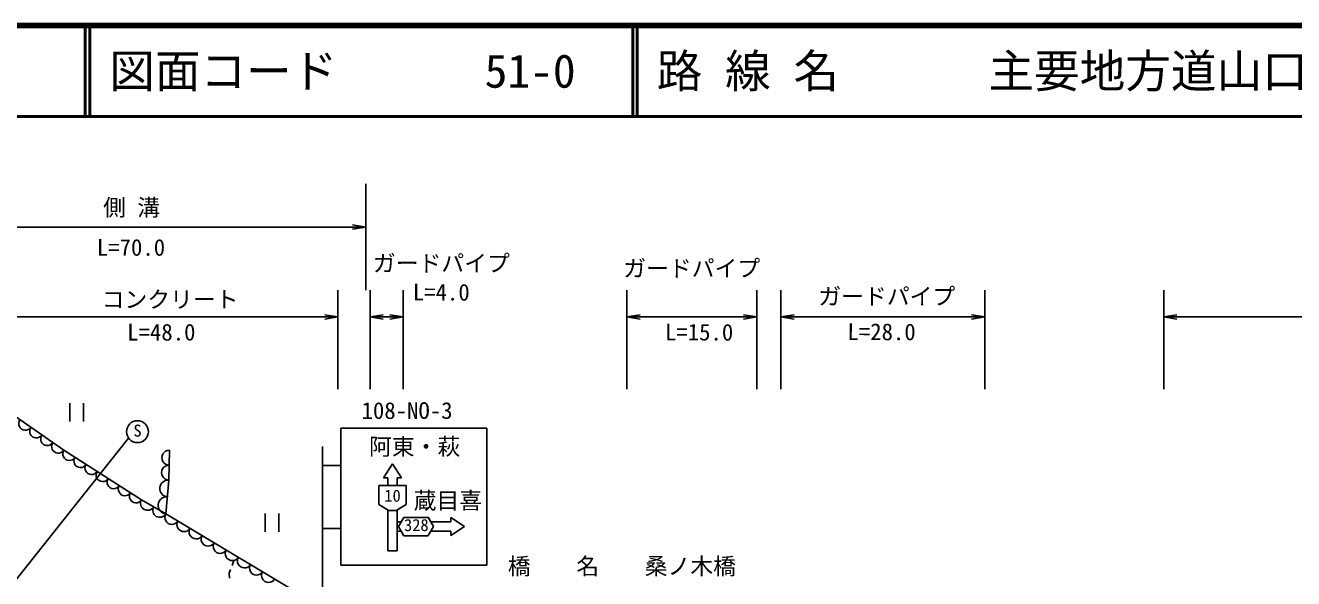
# Model space of a CAD drawing. Units: millimetres, scale not verified. Extents: x 40000 to 680000, y 20000 to 380000.
# Drawn here: x 111186 to 250185, y 319356 to 380000 of the extents above; entities that cross this region are included whole.
import ezdxf
from ezdxf.enums import TextEntityAlignment as Align

# ---------------------------------------------------------------- set-up
doc = ezdxf.new("R2010")
doc.units = ezdxf.units.MM
doc.header["$LTSCALE"] = 1000
for name, color, linetype, lineweight in [('M-BGD', 7, 'Continuous', 25), ('M-STR-STR3', 7, 'Continuous', 25), ('M-STR-STRC', 7, 'Continuous', 25), ('M-TTL', 2, 'Continuous', 140), ('M-TTL-LINE', 7, 'Continuous', 50)]:
    doc.layers.add(name, color=color, linetype=linetype, lineweight=lineweight)
doc.layers.add('M-STR-STR1', color=1, linetype='Continuous')
doc.layers.add('M-TTL-TXT', color=7, linetype='Continuous')
doc.styles.add('ＭＳ ゴシック', font='')
doc.styles.get('ＭＳ ゴシック').set_extended_font_data('MS Gothic')

# ---------------------------------------------------------------- blocks, each defined once
blk = doc.blocks.new('open_arrow')
at = {"color": 0, "linetype": 'Continuous', "lineweight": -2}
blk.add_lwpolyline([(7.5, 1.25), (0, 0), (7.5, -1.25)], dxfattribs=at)

msp = doc.modelspace()

# ---------------------------------------------------------------- linework, layer by layer
at = {"layer": 'M-BGD'}
for p, q in [((103380, 341784), (115395, 333422)), ((116044, 336595), (116044, 338595)), ((117544, 338595), (117544, 336595)), ((115395, 333422), (123915, 327997)), ((126924, 330158), (126966, 333422)), ((126585, 326471), (126924, 330158)), ((123915, 327997), (126585, 326471)), ((126585, 326471), (143279, 316454)), ((137456, 324486), (137456, 326486)), ((138956, 326486), (138956, 324486)), ((133844, 320789), (134050, 321349)), ((133537, 319951), (133683, 320349)), ((133545, 319394), (133537, 319951))]:
    msp.add_line(p, q, dxfattribs=at)
for centre, radius, start, end in [((111190, 336349), 732, 145.16304, 325.16304), ((112392, 335512), 732, 145.16304, 325.16304), ((113593, 334676), 732, 145.16304, 325.16304), ((114795, 333840), 732, 145.16304, 325.16304), ((116004, 333034), 721, 147.51037, 327.51037), ((117221, 332259), 721, 147.51037, 327.51037), ((126956, 332606), 816, 89.25594, 269.25594), ((118438, 331484), 721, 147.51037, 327.51037), ((119655, 330709), 721, 147.51037, 327.51037), ((126934, 330974), 816, 89.25594, 269.25594), ((120872, 329934), 721, 147.51037, 327.51037), ((122089, 329159), 721, 147.51037, 327.51037), ((126839, 329236), 926, 84.7462, 264.7462), ((123306, 328384), 721, 147.51037, 327.51037), ((126670, 327393), 926, 84.7462, 264.7462), ((124582, 327615), 769, 150.25512, 330.25512), ((125917, 326852), 769, 150.25512, 330.25512), ((127247, 326073), 772, 149.03624, 329.03624), ((128571, 325279), 772, 149.03624, 329.03624), ((129896, 324484), 772, 149.03624, 329.03624), ((131221, 323689), 772, 149.03624, 329.03624), ((132545, 322895), 772, 149.03624, 329.03624), ((133870, 322100), 772, 149.03624, 329.03624), ((135194, 321305), 772, 149.03624, 329.03624), ((136519, 320511), 772, 149.03624, 329.03624), ((137843, 319716), 772, 149.03624, 329.03624)]:
    msp.add_arc(centre, radius, start, end, dxfattribs=at)
at = {"layer": 'M-STR-STR3'}
for p, q in [((148489, 362643), (148489, 350975)), ((148489, 357886), (95261, 357886)), ((145442, 340118), (145442, 350975)), ((148971, 350975), (148971, 340118)), ((152589, 350975), (152589, 340118)), ((177111, 340118), (177111, 350975)), ((191353, 340118), (191353, 350975)), ((193995, 340118), (193995, 350975)), ((216325, 340118), (216325, 350975)), ((235951, 340118), (235951, 350975)), ((145442, 348042), (108399, 348042)), ((152589, 348042), (148971, 348042)), ((191353, 348042), (177111, 348042)), ((216325, 348042), (193995, 348042)), ((278707, 348042), (235951, 348042))]:
    msp.add_line(p, q, dxfattribs=at)
at = {"layer": 'M-STR-STRC'}
for p, q in [((145753, 335834), (145753, 320834)), ((145753, 335834), (161753, 335834)), ((161753, 335834), (161753, 320834)), ((122505, 334750), (108221, 316820)), ((143753, 333834), (143753, 318268)), ((143755, 331772), (145753, 331772)), ((150423, 330422), (151423, 331922)), ((152423, 330422), (151423, 331922)), ((149935, 329562), (152935, 329562)), ((149935, 329562), (149935, 327475)), ((150423, 330422), (150923, 330422)), ((150923, 330422), (150923, 329562)), ((151923, 330422), (151923, 329562)), ((151923, 330422), (152423, 330422)), ((152935, 329562), (152935, 327475)), ((149935, 327475), (150935, 326864)), ((150923, 326822), (150923, 322422)), ((150923, 326822), (151923, 326822)), ((151914, 326874), (152935, 327475)), ((151923, 326822), (151923, 322422)), ((152391, 325567), (151923, 325567)), ((152676, 326061), (152098, 325061)), ((155347, 326061), (152676, 326061)), ((155915, 325078), (155338, 326078)), ((157820, 325567), (155633, 325567)), ((157820, 326067), (159320, 325067)), ((157820, 326067), (157820, 325567)), ((143758, 324834), (145753, 324834)), ((152384, 324567), (151923, 324567)), ((152676, 324061), (152098, 325061)), ((155328, 324061), (152676, 324061)), ((155915, 325078), (155338, 324078)), ((157820, 324567), (155620, 324567)), ((157820, 324067), (159320, 325067)), ((157820, 324567), (157820, 324067)), ((150923, 322420), (151923, 322420)), ((145753, 320834), (161753, 320834))]:
    msp.add_line(p, q, dxfattribs=at)
msp.add_circle((123471, 335462), 1200, dxfattribs=at)
at = {"layer": 'M-TTL'}
msp.add_line((680000, 380000), (40000, 380000), dxfattribs=at)
at = {"layer": 'M-TTL-LINE'}
for p, q in [((117750, 380000), (117750, 370000)), ((118250, 380000), (118250, 370000)), ((177750, 380000), (177750, 370000)), ((178250, 380000), (178250, 370000)), ((40000, 370000), (680000, 370000))]:
    msp.add_line(p, q, dxfattribs=at)

# ---------------------------------------------------------------- block references
at = {"layer": 'M-STR-STR3', "xscale": 193, "yscale": 193, "rotation": 180}
for p in [(148489, 357886), (145442, 348042), (152589, 348042), (191353, 348042), (216325, 348042)]:
    msp.add_blockref('open_arrow', p, dxfattribs=at)
at = {"layer": 'M-STR-STR3', "xscale": 193, "yscale": 193}
for p in [(148971, 348042), (177111, 348042), (193995, 348042), (235951, 348042)]:
    msp.add_blockref('open_arrow', p, dxfattribs=at)

# ---------------------------------------------------------------- texts
at = {"layer": 'M-STR-STR1', "style": 'ＭＳ ゴシック'}
for s, p in [('橋\u3000\u3000名', (164062, 319254)), ('桑ノ木橋', (179062, 319254))]:
    msp.add_text(s, height=1833, dxfattribs=at).set_placement(p, align=Align.BOTTOM_LEFT)
at = {"layer": 'M-STR-STR3', "style": 'ＭＳ ゴシック'}
for s, p in [('側 溝', (119708, 358577)), ('L=70.0', (119021, 354195)), ('ガードパイプ', (149278, 352462)), ('ガードパイプ', (176714, 351907)), ('コンクリート', (119545, 348496)), ('ガードパイプ', (198096, 348835)), ('L=48.0', (122348, 344905))]:
    msp.add_text(s, height=1833, dxfattribs=at).set_placement(p, align=Align.BOTTOM_LEFT)
for s, p in [('L=4.0', (153647, 349309)), ('L=15.0', (181279, 344929)), ('L=28.0', (201279, 344968))]:
    msp.add_text(s, height=1833, rotation=359.712, dxfattribs=at).set_placement(p, align=Align.BOTTOM_LEFT)
at = {"layer": 'M-STR-STRC', "style": 'ＭＳ ゴシック'}
for s, height, p in [('108-NO-3', 1833, (148032, 336313)), ('S', 1320, (123032, 334521)), ('阿東・萩', 1833, (148850, 332359)), ('10', 1320, (150531, 327389)), ('蔵目喜', 1833, (153744, 326442)), ('328', 1320, (152691, 324172))]:
    msp.add_text(s, height=height, dxfattribs=at).set_placement(p, align=Align.BOTTOM_LEFT)
at = {"layer": 'M-TTL-TXT', "style": 'ＭＳ ゴシック'}
for s, p in [('図面コード', (120380, 375000)), ('51-0', (161521, 375000)), ('路 線 名', (180380, 375000)), ('主要地方道山口福栄須佐線', (216734, 375000))]:
    msp.add_text(s, height=3666, dxfattribs=at).set_placement(p, align=Align.MIDDLE_LEFT)

doc.saveas('drawing.dxf')
